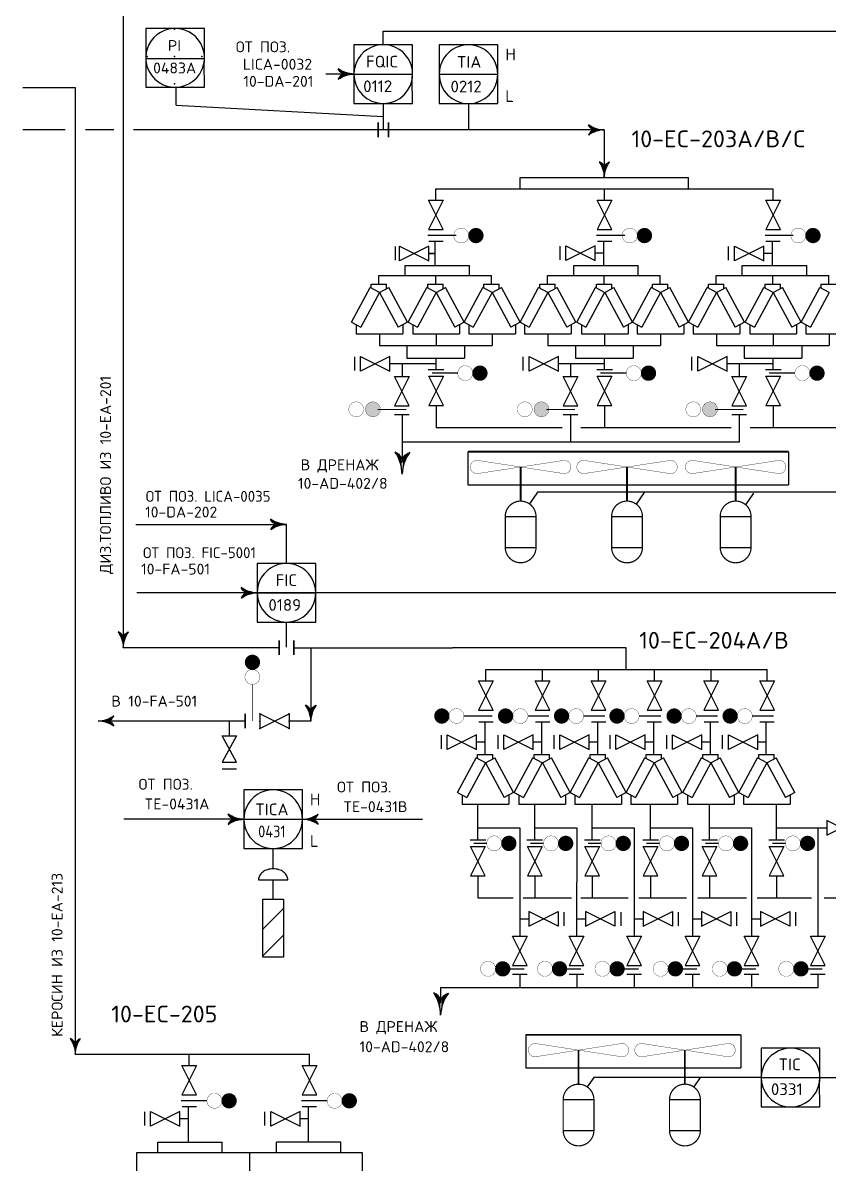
# Model space of a CAD drawing. Extents: x 78 to 490, y 181 to 404.
# Drawn here: x 342.57 to 352.19, y 194.58 to 208.19 of the extents above; entities that cross this region are included whole.
import ezdxf
from ezdxf.enums import TextEntityAlignment as Align

# ---------------------------------------------------------------- set-up
doc = ezdxf.new("R2010")
doc.units = 0
doc.linetypes.add('DASH', pattern=[0.15625, 0.09375, -0.0625])
doc.linetypes.add('SDASH', pattern=[0.09375, 0.046875, -0.046875])
doc.layers.get('0').update_dxf_attribs({"linetype": 'CONTINUOUS'})
for name, color, linetype in [('IN-ATTRIBS', 7, 'CONTINUOUS'), ('IN-INST-TAP', 7, 'CONTINUOUS'), ('IN-INSTRUMENT', 7, 'SDASH'), ('IN-MAJ-PROC', 7, 'CONTINUOUS'), ('IN-MIN-PROC', 7, 'CONTINUOUS')]:
    doc.layers.add(name, color=color, linetype=linetype)
doc.styles.add('ATTRIBS', font='SIMPLEX', dxfattribs={"width": 0.8, "height": 0.125})
doc.styles.add('NARROW', font='simplex', dxfattribs={"width": 0.75, "height": 0.1})
doc.styles.add('S1', font='simplex.shx')
doc.styles.add('SIMPLEX', font='SIMPLEX.shx')

# ---------------------------------------------------------------- blocks, each defined once
blk = doc.blocks.new('PE2')
for points in [[(0, 0, 0.150368), (0.188, 0.062, 0.150368)], [(0.125, 0, 0.206864), (0.188, 0.062, 0.206864)], [(0.125, 0, -0.206864), (0.188, -0.062, -0.206864)]]:
    blk.add_lwpolyline(points, format="xyb")
blk.add_arc((-0.008, -0.336), 0.336, 54.4623, 88.6678)
for points in [[(0, 0), (0.125, 0), (0.04, 0.003), (0.141, 0.008)], [(0, 0), (0.125, 0), (0.04, -0.003), (0.141, -0.008)], [(0.04, 0.003), (0.141, 0.008), (0.079, 0.011), (0.156, 0.019)], [(0.079, 0.011), (0.156, 0.019), (0.117, 0.024), (0.169, 0.031)], [(0.117, 0.024), (0.169, 0.031), (0.154, 0.041), (0.179, 0.046)], [(0.154, 0.041), (0.179, 0.046), (0.188, 0.062)], [(0.04, -0.003), (0.141, -0.008), (0.079, -0.011), (0.156, -0.019)], [(0.079, -0.011), (0.156, -0.019), (0.117, -0.024), (0.169, -0.031)], [(0.117, -0.024), (0.169, -0.031), (0.154, -0.041), (0.179, -0.046)], [(0.154, -0.041), (0.179, -0.046), (0.188, -0.062)]]:
    blk.add_solid(points)
blk = doc.blocks.new('VALVTEXT')
at = {"layer": 'IN-ATTRIBS'}
for p in [(0, 0.0625), (0, 0), (0.25, 0.0625), (0.25, 0), (0, -0.0625), (0.25, -0.0625)]:
    blk.add_point(p, dxfattribs=at)
at = {"layer": 'IN-ATTRIBS', "style": 'S1', "flags": 1}
for tag, p in [('IDNUM', (0.125, 0.5625)), ('DWGNO', (0.125, 0.4375)), ('FILENO', (0.125, 0.3125))]:
    blk.add_attdef(tag, text='', height=0.1, dxfattribs=at).set_placement(p, align=Align.CENTER)
at = {"layer": 'IN-ATTRIBS', "style": 'S1'}
for tag, p in [('MODE', (0.125, 0.078125)), ('SIZE', (0.125, -0.1875))]:
    blk.add_attdef(tag, text='', height=0.1, dxfattribs=at).set_placement(p, align=Align.CENTER)
blk = doc.blocks.new('BUBTEXT')
at = {"layer": 'IN-ATTRIBS'}
for p in [(0, 0.25), (-0.25, 0), (0, 0), (0.25, 0), (0, -0.25)]:
    blk.add_point(p, dxfattribs=at)
at = {"layer": 'IN-ATTRIBS', "flags": 1}
for tag, style, width, p in [('IDNUM', 'ATTRIBS', 0.8, (0.009, 0.584)), ('DWGNO', 'ATTRIBS', 0.8, (0.003, 0.447)), ('FILENO', 'ATTRIBS', 0.8, (-0.003, 0.311)), ('LOC', 'ATTRIBS', 0.8, (-0.08, -0.422)), ('SIG', 'ATTRIBS', 0.8, (-0.087, -0.563)), ('INSTALL', 'ATTRIBS', 0.8, (-0.087, -0.699)), ('SERV', 'ATTRIBS', 0.8, (-0.083, -0.838)), ('DATE', 'ATTRIBS', 0.8, (-0.088, -0.969)), ('DES', 'NARROW', 0.75, (-0.087, -1.102)), ('CSYS', 'NARROW', 0.75, (-0.087, -1.243))]:
    blk.add_attdef(tag, text='', height=0.1, dxfattribs=dict(at, style=style, width=width)).set_placement(p, align=Align.CENTER)
at = {"layer": 'IN-ATTRIBS', "style": 'ATTRIBS', "flags": 1}
blk.add_attdef('SYSCDI', text='', height=0.1, dxfattribs=at).set_placement((-0.312, 0.312), align=Align.RIGHT)
at = {"layer": 'IN-ATTRIBS', "style": 'S1'}
for tag, p in [('XT', (0.324, 0.257)), ('A1', (0.323, 0.115)), ('A2', (0.323, -0.035)), ('A3', (0.323, -0.185)), ('RES', (0.323, -0.342))]:
    blk.add_attdef(tag, p, '', height=0.1, dxfattribs=at)
at = {"layer": 'IN-ATTRIBS', "style": 'ATTRIBS'}
blk.add_attdef('SYSCDV', text='', height=0.1, dxfattribs=at).set_placement((-0.312, 0.141), align=Align.RIGHT)
at = {"layer": 'IN-ATTRIBS', "style": 'S1'}
for tag, p in [('INSTTYPE', (0, 0.05)), ('TAGNUM', (0.002, -0.156)), ('MD', (0.402, -0.565)), ('SZ', (0.402, -0.696))]:
    blk.add_attdef(tag, text='', height=0.1, dxfattribs=at).set_placement(p, align=Align.CENTER)

msp = doc.modelspace()

# ---------------------------------------------------------------- hatches: boundary and pattern name
h = msp.add_hatch()
h.set_pattern_fill('ANSI35', color=2, scale=0.00014, style=0)
h.set_pattern_definition([(45, (-96.3255221, -85.9000502), (-0.0006286179285, 0.0006286179285), []), (45, (-96.3248935, -85.9000502), (-0.0006286179285, 0.0006286179285), [0.00111125, -0.00022225, 0, -0.00022225])])
edge = h.paths.add_edge_path()
edge.add_arc((346.744, 203.583), 0.0892, 270.0451, 450.0451)
edge.add_arc((346.744, 203.583), 0.0892, 90.0451, 270.0451)
h = msp.add_hatch()
h.set_pattern_fill('ANSI35', color=2, scale=0.00014, style=0)
h.set_pattern_definition([(45, (-94.3144088, -85.9000502), (-0.0006286179285, 0.0006286179285), []), (45, (-94.3137802, -85.9000502), (-0.0006286179285, 0.0006286179285), [0.00111125, -0.00022225, 0, -0.00022225])])
edge = h.paths.add_edge_path()
edge.add_arc((348.755, 203.583), 0.0892, 270.0451, 450.0451)
edge.add_arc((348.755, 203.583), 0.0892, 90.0451, 270.0451)
h = msp.add_hatch()
h.set_pattern_fill('ANSI35', color=2, scale=0.00014, style=0)
h.set_pattern_definition([(45, (-92.3032954, -85.9000502), (-0.0006286179285, 0.0006286179285), []), (45, (-92.3026668, -85.9000502), (-0.0006286179285, 0.0006286179285), [0.00111125, -0.00022225, 0, -0.00022225])])
edge = h.paths.add_edge_path()
edge.add_arc((350.766, 203.583), 0.0892, 270.0451, 450.0451)
edge.add_arc((350.766, 203.583), 0.0892, 90.0451, 270.0451)
h = msp.add_hatch()
h.set_pattern_fill('_U', scale=0.5, angle=45, style=0, pattern_type=0)
h.set_pattern_definition([(45, (-0.78093, -0.65286), (-0.3535534, 0.3535534), [])])
h.paths.add_polyline_path([(345.678, 197.742), (345.43, 197.742), (345.43, 197.05), (345.678, 197.05)])
h = msp.add_hatch()
h.set_pattern_fill('ANSI31', style=0)
h.set_pattern_definition([(45, (-0.781, -0.653), (-2.245064, 2.245064), [])])
h.paths.add_polyline_path([(345.43, 197.742), (345.678, 197.742), (345.678, 197.05), (345.43, 197.05)])

# ---------------------------------------------------------------- linework, layer by layer
at = {"color": 3, "linetype": 'Continuous'}
for p, q in [((343.766, 209.478), (343.766, 200.741)), ((342.567, 207.42), (343.193, 207.42)), ((343.193, 207.42), (343.193, 195.893)), ((343.074, 206.916), (342.567, 206.916)), ((343.653, 206.916), (343.316, 206.916)), ((346.806, 206.916), (343.889, 206.916)), ((349.505, 206.916), (345.711, 206.916)), ((349.505, 206.916), (349.505, 206.347)), ((348.499, 206.347), (350.51, 206.347)), ((348.499, 206.212), (348.499, 206.347)), ((350.51, 206.212), (350.51, 206.347)), ((347.496, 206.212), (351.519, 206.212)), ((347.496, 206.077), (347.496, 206.212)), ((349.507, 206.077), (349.507, 206.212)), ((351.519, 206.077), (351.519, 206.212)), ((347.488, 205.301), (347.488, 205.588)), ((349.499, 205.301), (349.499, 205.588)), ((351.51, 205.301), (351.51, 205.588)), ((347.129, 205.3), (347.898, 205.3)), ((347.129, 205.178), (347.129, 205.3)), ((347.898, 205.178), (347.898, 205.3)), ((349.14, 205.178), (349.14, 205.3)), ((349.14, 205.3), (349.909, 205.3)), ((349.909, 205.178), (349.909, 205.3)), ((351.151, 205.178), (351.151, 205.3)), ((351.151, 205.3), (351.92, 205.3)), ((351.92, 205.178), (351.92, 205.3)), ((346.816, 205.178), (348.16, 205.178)), ((346.816, 205.147), (346.816, 205.178)), ((346.816, 205.074), (346.816, 205.147)), ((347.493, 205.147), (347.493, 205.178)), ((347.493, 205.074), (347.493, 205.147)), ((348.125, 205.178), (348.16, 205.178)), ((348.16, 205.147), (348.16, 205.178)), ((348.16, 205.178), (348.16, 205.178)), ((348.16, 205.074), (348.16, 205.147)), ((348.827, 205.147), (348.827, 205.178)), ((348.827, 205.178), (350.171, 205.178)), ((348.827, 205.074), (348.827, 205.147)), ((349.504, 205.147), (349.504, 205.178)), ((349.504, 205.074), (349.504, 205.147)), ((350.136, 205.178), (350.171, 205.178)), ((350.171, 205.178), (350.171, 205.178)), ((350.171, 205.147), (350.171, 205.178)), ((350.171, 205.074), (350.171, 205.147)), ((350.838, 205.147), (350.838, 205.178)), ((350.838, 205.178), (352.182, 205.178)), ((350.838, 205.074), (350.838, 205.147)), ((351.515, 205.147), (351.515, 205.178)), ((351.515, 205.074), (351.515, 205.147)), ((352.147, 205.178), (352.182, 205.178)), ((352.182, 205.147), (352.182, 205.178)), ((352.182, 205.178), (352.182, 205.178)), ((352.182, 205.074), (352.182, 205.147)), ((346.725, 205.074), (346.908, 205.074)), ((346.725, 205.028), (346.725, 205.074)), ((346.908, 205.022), (346.908, 205.074)), ((347.401, 205.074), (347.584, 205.074)), ((347.401, 205.028), (347.401, 205.074)), ((347.584, 205.022), (347.584, 205.074)), ((348.069, 205.074), (348.252, 205.074)), ((348.069, 205.028), (348.069, 205.074)), ((348.252, 205.022), (348.252, 205.074)), ((348.736, 205.074), (348.919, 205.074)), ((348.736, 205.028), (348.736, 205.074)), ((348.919, 205.022), (348.919, 205.074)), ((349.412, 205.074), (349.596, 205.074)), ((349.412, 205.028), (349.412, 205.074)), ((349.596, 205.022), (349.596, 205.074)), ((350.08, 205.028), (350.08, 205.074)), ((350.08, 205.074), (350.263, 205.074)), ((350.263, 205.022), (350.263, 205.074)), ((350.747, 205.028), (350.747, 205.074)), ((350.747, 205.074), (350.93, 205.074)), ((350.93, 205.022), (350.93, 205.074)), ((351.424, 205.028), (351.424, 205.074)), ((351.424, 205.074), (351.607, 205.074)), ((351.607, 205.022), (351.607, 205.074)), ((352.091, 205.074), (352.274, 205.074)), ((352.091, 205.028), (352.091, 205.074)), ((346.543, 204.593), (346.543, 204.482)), ((347.1, 204.593), (347.1, 204.482)), ((347.22, 204.593), (347.22, 204.482)), ((347.776, 204.593), (347.776, 204.482)), ((347.887, 204.593), (347.887, 204.482)), ((348.444, 204.593), (348.444, 204.482)), ((348.554, 204.593), (348.554, 204.482)), ((349.111, 204.593), (349.111, 204.482)), ((349.231, 204.593), (349.231, 204.482)), ((349.788, 204.593), (349.788, 204.482)), ((349.898, 204.593), (349.898, 204.482)), ((350.455, 204.593), (350.455, 204.482)), ((350.565, 204.593), (350.565, 204.482)), ((351.122, 204.593), (351.122, 204.482)), ((351.242, 204.593), (351.242, 204.482)), ((351.799, 204.593), (351.799, 204.482)), ((351.909, 204.593), (351.909, 204.482)), ((346.543, 204.482), (347.1, 204.482)), ((346.821, 204.482), (346.821, 204.344)), ((347.22, 204.482), (347.776, 204.482)), ((347.498, 204.482), (347.498, 204.344)), ((347.887, 204.482), (348.444, 204.482)), ((348.165, 204.482), (348.165, 204.344)), ((348.554, 204.482), (349.111, 204.482)), ((348.833, 204.482), (348.833, 204.344)), ((349.231, 204.482), (349.788, 204.482)), ((349.509, 204.482), (349.509, 204.344)), ((349.898, 204.482), (350.455, 204.482)), ((350.177, 204.482), (350.177, 204.344)), ((350.565, 204.482), (351.122, 204.482)), ((350.844, 204.482), (350.844, 204.344)), ((351.242, 204.482), (351.799, 204.482)), ((351.52, 204.482), (351.52, 204.344)), ((351.909, 204.482), (352.466, 204.482)), ((352.188, 204.482), (352.188, 204.344)), ((346.821, 204.344), (348.155, 204.344)), ((347.15, 204.346), (347.15, 204.195)), ((347.838, 204.341), (347.838, 204.195)), ((348.155, 204.344), (348.165, 204.344)), ((348.833, 204.344), (350.166, 204.344)), ((349.162, 204.346), (349.162, 204.195)), ((349.849, 204.341), (349.849, 204.195)), ((350.166, 204.344), (350.177, 204.344)), ((350.844, 204.344), (352.177, 204.344)), ((351.173, 204.346), (351.173, 204.195)), ((351.86, 204.341), (351.86, 204.195)), ((352.177, 204.344), (352.188, 204.344)), ((347.15, 204.195), (347.838, 204.195)), ((347.498, 204.059), (347.498, 204.191)), ((349.162, 204.195), (349.849, 204.195)), ((349.509, 204.059), (349.509, 204.191)), ((351.173, 204.195), (351.86, 204.195)), ((351.52, 204.059), (351.52, 204.191)), ((347.498, 203.627), (347.498, 203.366)), ((349.509, 203.627), (349.509, 203.366)), ((351.52, 203.627), (351.52, 203.366)), ((347.498, 203.366), (349.003, 203.366)), ((349.223, 203.366), (351.017, 203.366)), ((349.509, 203.366), (350.263, 203.366)), ((351.246, 203.366), (351.85, 203.366)), ((351.52, 203.366), (351.85, 203.366)), ((351.85, 203.366), (353.535, 203.366)), ((343.766, 200.741), (345.625, 200.741)), ((345.8, 200.739), (347.694, 200.739)), ((349.766, 200.739), (347.694, 200.739)), ((349.766, 200.481), (349.766, 200.739)), ((348.092, 200.346), (348.092, 200.481)), ((348.768, 200.346), (348.768, 200.481)), ((349.436, 200.346), (349.436, 200.481)), ((350.103, 200.346), (350.103, 200.481)), ((350.78, 200.346), (350.78, 200.481)), ((351.447, 200.346), (351.447, 200.481)), ((348.083, 199.57), (348.083, 199.857)), ((348.76, 199.57), (348.76, 199.857)), ((349.427, 199.57), (349.427, 199.857)), ((350.094, 199.57), (350.094, 199.857)), ((350.771, 199.57), (350.771, 199.857)), ((351.438, 199.57), (351.438, 199.857)), ((348.083, 199.539), (348.083, 199.57)), ((348.76, 199.539), (348.76, 199.57)), ((349.427, 199.539), (349.427, 199.57)), ((349.427, 199.57), (349.427, 199.57)), ((349.427, 199.539), (349.427, 199.57)), ((350.094, 199.539), (350.094, 199.57)), ((350.771, 199.539), (350.771, 199.57)), ((351.438, 199.539), (351.438, 199.57)), ((351.438, 199.57), (351.438, 199.57)), ((351.438, 199.539), (351.438, 199.57)), ((347.991, 199.465), (348.175, 199.465)), ((347.991, 199.42), (347.991, 199.465)), ((348.083, 199.465), (348.083, 199.539)), ((348.175, 199.414), (348.175, 199.465)), ((348.668, 199.465), (348.851, 199.465)), ((348.668, 199.42), (348.668, 199.465)), ((348.76, 199.465), (348.76, 199.539)), ((348.851, 199.414), (348.851, 199.465)), ((349.336, 199.465), (349.519, 199.465)), ((349.336, 199.42), (349.336, 199.465)), ((349.427, 199.465), (349.427, 199.539)), ((349.427, 199.465), (349.427, 199.539)), ((349.519, 199.414), (349.519, 199.465)), ((350.003, 199.465), (350.186, 199.465)), ((350.003, 199.42), (350.003, 199.465)), ((350.094, 199.465), (350.094, 199.539)), ((350.186, 199.414), (350.186, 199.465)), ((350.679, 199.465), (350.862, 199.465)), ((350.679, 199.42), (350.679, 199.465)), ((350.771, 199.465), (350.771, 199.539)), ((350.862, 199.414), (350.862, 199.465)), ((351.347, 199.42), (351.347, 199.465)), ((351.347, 199.465), (351.53, 199.465)), ((351.438, 199.465), (351.438, 199.539)), ((351.438, 199.465), (351.438, 199.539)), ((351.53, 199.414), (351.53, 199.465)), ((347.81, 198.985), (347.81, 198.874)), ((347.81, 198.874), (348.367, 198.874)), ((347.997, 198.451), (347.997, 198.874)), ((348.367, 198.985), (348.367, 198.874)), ((348.487, 198.985), (348.487, 198.874)), ((348.487, 198.874), (349.043, 198.874)), ((348.675, 198.451), (348.675, 198.874)), ((349.043, 198.985), (349.043, 198.874)), ((349.154, 198.985), (349.154, 198.874)), ((349.154, 198.874), (349.711, 198.874)), ((349.362, 198.451), (349.362, 198.874)), ((349.711, 198.985), (349.711, 198.874)), ((349.821, 198.985), (349.821, 198.874)), ((349.821, 198.874), (350.378, 198.874)), ((350.058, 198.451), (350.058, 198.874)), ((350.378, 198.985), (350.378, 198.874)), ((350.498, 198.985), (350.498, 198.874)), ((350.498, 198.874), (351.054, 198.874)), ((350.762, 198.451), (350.762, 198.874)), ((351.054, 198.985), (351.054, 198.874)), ((351.165, 198.985), (351.165, 198.874)), ((351.165, 198.874), (351.722, 198.874)), ((351.561, 198.451), (351.561, 198.874)), ((351.722, 198.985), (351.722, 198.874)), ((347.997, 198.019), (347.997, 197.758)), ((348.675, 198.019), (348.675, 197.758)), ((349.361, 198.019), (349.361, 197.758)), ((350.057, 198.019), (350.057, 197.758)), ((350.762, 198.019), (350.762, 197.758)), ((351.561, 198.019), (351.561, 197.758)), ((347.997, 197.758), (348.417, 197.758)), ((348.538, 197.758), (349.115, 197.758)), ((349.224, 197.758), (349.789, 197.758)), ((349.916, 197.758), (350.27, 197.758)), ((350.27, 197.758), (350.487, 197.758)), ((350.619, 197.758), (351.202, 197.758)), ((351.328, 197.758), (351.979, 197.758)), ((352.127, 197.758), (353.442, 197.758)), ((343.193, 195.893), (345.986, 195.893)), ((344.551, 195.758), (344.551, 195.893)), ((345.986, 195.758), (345.986, 195.893)), ((344.543, 194.844), (344.543, 195.269)), ((345.977, 194.844), (345.977, 195.269)), ((344.178, 194.844), (344.947, 194.844)), ((344.178, 194.721), (344.178, 194.844)), ((344.947, 194.721), (344.947, 194.844)), ((346.362, 194.844), (345.593, 194.844)), ((345.593, 194.721), (345.593, 194.844)), ((346.362, 194.721), (346.362, 194.844))]:
    msp.add_line(p, q, dxfattribs=at)
at = {"color": 7}
for p, q in [((346.868, 207.932), (346.868, 208.092)), ((346.868, 208.092), (353.128, 208.092)), ((344.035, 207.768), (344.731, 207.768)), ((344.397, 207.212), (346.868, 207.074)), ((348.706, 202.595), (348.611, 202.456)), ((349.98, 202.592), (349.885, 202.453)), ((351.286, 202.584), (351.191, 202.445)), ((345.554, 198.103), (345.554, 198.345)), ((345.554, 197.742), (345.554, 197.972)), ((349.378, 195.613), (349.301, 195.502)), ((350.649, 195.613), (350.572, 195.502)), ((352.078, 195.613), (352.295, 195.613))]:
    msp.add_line(p, q, dxfattribs=at)
at = {"linetype": 'Continuous'}
for p, q in [((346.518, 207.582), (346.181, 207.582)), ((346.518, 207.582), (347.218, 207.582)), ((347.534, 207.579), (348.234, 207.579)), ((346.868, 207.232), (346.868, 206.916)), ((349.505, 206.347), (349.505, 206.476)), ((349.506, 206.347), (349.505, 206.347)), ((352.504, 202.595), (348.706, 202.595)), ((343.917, 202.211), (345.712, 202.211)), ((344.997, 201.395), (343.928, 201.395)), ((345.362, 201.395), (346.062, 201.395)), ((345.204, 198.695), (343.771, 198.695)), ((345.204, 198.695), (345.904, 198.695)), ((345.903, 198.695), (347.337, 198.695)), ((351.378, 195.613), (349.378, 195.613)), ((351.378, 195.613), (352.078, 195.613))]:
    msp.add_line(p, q, dxfattribs=at)
at = {"color": 2}
for p, q in [((347.738, 205.656), (347.401, 205.656)), ((347.412, 205.588), (347.583, 205.588)), ((349.749, 205.656), (349.412, 205.656)), ((349.423, 205.588), (349.594, 205.588)), ((351.76, 205.656), (351.423, 205.656)), ((351.434, 205.588), (351.605, 205.588)), ((347.011, 205.525), (347.011, 205.363)), ((347.413, 205.441), (347.48, 205.441)), ((347.48, 205.441), (347.413, 205.441)), ((348.973, 205.528), (348.973, 205.366)), ((349.499, 205.444), (349.397, 205.444)), ((350.984, 205.525), (350.984, 205.363)), ((351.51, 205.441), (351.408, 205.441)), ((346.523, 204.21), (346.523, 204.048)), ((348.534, 204.21), (348.534, 204.048)), ((350.545, 204.21), (350.545, 204.048)), ((347.404, 204.059), (347.592, 204.059)), ((349.416, 204.059), (349.603, 204.059)), ((351.427, 204.059), (351.614, 204.059)), ((347.178, 203.975), (347.003, 203.625)), ((347.178, 203.625), (347.003, 203.975)), ((347.003, 203.975), (347.178, 203.975)), ((347.757, 204.015), (347.449, 204.015)), ((349.189, 203.975), (349.014, 203.625)), ((349.189, 203.625), (349.014, 203.975)), ((349.014, 203.975), (349.189, 203.975)), ((349.768, 204.015), (349.46, 204.015)), ((351.2, 203.625), (351.025, 203.975)), ((351.2, 203.975), (351.025, 203.625)), ((351.025, 203.975), (351.2, 203.975)), ((351.779, 204.015), (351.471, 204.015)), ((346.804, 203.583), (347.141, 203.584)), ((347.003, 203.625), (347.178, 203.625)), ((347.003, 203.52), (347.178, 203.52)), ((348.815, 203.583), (349.152, 203.584)), ((349.014, 203.625), (349.189, 203.625)), ((349.014, 203.52), (349.189, 203.52)), ((350.827, 203.583), (351.163, 203.584)), ((351.025, 203.625), (351.2, 203.625)), ((351.025, 203.52), (351.2, 203.52)), ((348.167, 199.925), (347.83, 199.925)), ((348.007, 199.857), (348.178, 199.857)), ((348.844, 199.925), (348.591, 199.925)), ((348.684, 199.857), (348.855, 199.857)), ((349.511, 199.925), (349.259, 199.925)), ((349.351, 199.857), (349.522, 199.857)), ((350.178, 199.925), (349.92, 199.925)), ((350.018, 199.857), (350.189, 199.857)), ((350.855, 199.925), (350.603, 199.925)), ((350.695, 199.857), (350.866, 199.857)), ((351.522, 199.925), (351.27, 199.925)), ((351.362, 199.857), (351.533, 199.857)), ((345.115, 199.376), (344.947, 199.691)), ((345.115, 199.691), (344.947, 199.376)), ((344.947, 199.691), (345.115, 199.691)), ((347.558, 199.697), (347.558, 199.535)), ((348.234, 199.697), (348.234, 199.535)), ((348.902, 199.697), (348.902, 199.535)), ((349.569, 199.697), (349.569, 199.535)), ((350.245, 199.697), (350.245, 199.535)), ((350.913, 199.697), (350.913, 199.535)), ((344.947, 199.376), (345.115, 199.376)), ((344.947, 199.297), (345.115, 199.297)), ((347.903, 198.451), (348.091, 198.451)), ((348.102, 198.407), (347.948, 198.407)), ((348.581, 198.451), (348.769, 198.451)), ((348.78, 198.407), (348.626, 198.407)), ((349.268, 198.451), (349.456, 198.451)), ((349.467, 198.407), (349.313, 198.407)), ((349.964, 198.451), (350.151, 198.451)), ((350.162, 198.407), (350.008, 198.407)), ((350.668, 198.451), (350.856, 198.451)), ((350.867, 198.407), (350.713, 198.407)), ((351.467, 198.451), (351.655, 198.451)), ((351.666, 198.407), (351.512, 198.407)), ((345.379, 197.972), (345.729, 197.972)), ((349.027, 197.425), (349.027, 197.587)), ((349.705, 197.425), (349.705, 197.587)), ((350.392, 197.425), (350.392, 197.587)), ((351.088, 197.425), (351.088, 197.587)), ((351.792, 197.425), (351.792, 197.587)), ((348.409, 197.302), (348.584, 197.302)), ((348.584, 196.952), (348.409, 197.302)), ((348.584, 197.302), (348.409, 196.952)), ((349.087, 197.302), (349.262, 197.302)), ((349.262, 196.952), (349.087, 197.302)), ((349.262, 197.302), (349.087, 196.952)), ((349.774, 197.302), (349.949, 197.302)), ((349.949, 196.952), (349.774, 197.302)), ((349.949, 197.302), (349.774, 196.952)), ((350.644, 197.302), (350.469, 196.952)), ((350.644, 196.952), (350.469, 197.302)), ((350.469, 197.302), (350.644, 197.302)), ((351.174, 197.302), (351.349, 197.302)), ((351.349, 196.952), (351.174, 197.302)), ((351.349, 197.302), (351.174, 196.952)), ((352.142, 197.302), (351.967, 196.952)), ((352.142, 196.952), (351.967, 197.302)), ((351.967, 197.302), (352.142, 197.302)), ((348.378, 196.911), (348.547, 196.911)), ((348.409, 196.952), (348.584, 196.952)), ((348.409, 196.847), (348.584, 196.847)), ((349.056, 196.911), (349.225, 196.911)), ((349.087, 196.952), (349.262, 196.952)), ((349.087, 196.847), (349.262, 196.847)), ((349.743, 196.911), (349.912, 196.911)), ((349.774, 196.952), (349.949, 196.952)), ((349.774, 196.847), (349.949, 196.847)), ((350.439, 196.911), (350.607, 196.911)), ((350.469, 196.952), (350.644, 196.952)), ((350.469, 196.847), (350.644, 196.847)), ((351.143, 196.911), (351.312, 196.911)), ((351.174, 196.952), (351.349, 196.952)), ((351.174, 196.847), (351.349, 196.847)), ((351.937, 196.911), (352.105, 196.911)), ((351.967, 196.952), (352.142, 196.952)), ((351.967, 196.847), (352.142, 196.847)), ((344.764, 195.337), (344.456, 195.337)), ((346.198, 195.337), (345.89, 195.337)), ((344.017, 195.206), (344.017, 195.044)), ((344.467, 195.269), (344.638, 195.269)), ((345.452, 195.206), (345.452, 195.044)), ((345.901, 195.269), (346.072, 195.269))]:
    msp.add_line(p, q, dxfattribs=at)
at = {"color": 6}
for p, q in [((346.488, 204.623), (346.71, 205.035)), ((346.821, 204.976), (346.71, 205.035)), ((346.822, 204.976), (346.933, 205.035)), ((347.155, 204.623), (346.933, 205.035)), ((347.165, 204.623), (347.387, 205.035)), ((347.497, 204.976), (347.387, 205.035)), ((347.499, 204.976), (347.609, 205.035)), ((347.832, 204.623), (347.609, 205.035)), ((347.832, 204.623), (348.054, 205.035)), ((348.165, 204.976), (348.054, 205.035)), ((348.166, 204.976), (348.277, 205.035)), ((348.499, 204.623), (348.277, 205.035)), ((348.499, 204.623), (348.721, 205.035)), ((348.832, 204.976), (348.721, 205.035)), ((348.833, 204.976), (348.944, 205.035)), ((349.166, 204.623), (348.944, 205.035)), ((349.176, 204.623), (349.398, 205.035)), ((349.509, 204.976), (349.398, 205.035)), ((349.51, 204.976), (349.62, 205.035)), ((349.843, 204.623), (349.62, 205.035)), ((349.843, 204.623), (350.065, 205.035)), ((350.176, 204.976), (350.065, 205.035)), ((350.177, 204.976), (350.288, 205.035)), ((350.51, 204.623), (350.288, 205.035)), ((350.51, 204.623), (350.732, 205.035)), ((350.843, 204.976), (350.732, 205.035)), ((350.844, 204.976), (350.955, 205.035)), ((351.177, 204.623), (350.955, 205.035)), ((351.187, 204.623), (351.409, 205.035)), ((351.52, 204.976), (351.409, 205.035)), ((351.521, 204.976), (351.632, 205.035)), ((351.854, 204.623), (351.632, 205.035)), ((351.854, 204.623), (352.076, 205.035)), ((352.187, 204.976), (352.076, 205.035)), ((346.821, 204.976), (346.598, 204.563)), ((346.822, 204.976), (347.044, 204.563)), ((347.497, 204.976), (347.275, 204.563)), ((347.499, 204.976), (347.721, 204.563)), ((348.165, 204.976), (347.942, 204.563)), ((348.166, 204.976), (348.389, 204.563)), ((348.832, 204.976), (348.609, 204.563)), ((348.833, 204.976), (349.056, 204.563)), ((349.509, 204.976), (349.286, 204.563)), ((349.51, 204.976), (349.732, 204.563)), ((350.176, 204.976), (349.954, 204.563)), ((350.177, 204.976), (350.4, 204.563)), ((350.843, 204.976), (350.621, 204.563)), ((350.844, 204.976), (351.067, 204.563)), ((351.52, 204.976), (351.297, 204.563)), ((351.521, 204.976), (351.743, 204.563)), ((352.187, 204.976), (351.965, 204.563)), ((346.488, 204.623), (346.598, 204.563)), ((347.155, 204.623), (347.044, 204.563)), ((347.165, 204.623), (347.275, 204.563)), ((347.832, 204.623), (347.721, 204.563)), ((347.832, 204.623), (347.942, 204.563)), ((348.499, 204.623), (348.389, 204.563)), ((348.499, 204.623), (348.609, 204.563)), ((349.166, 204.623), (349.056, 204.563)), ((349.176, 204.623), (349.286, 204.563)), ((349.843, 204.623), (349.732, 204.563)), ((349.843, 204.623), (349.954, 204.563)), ((350.51, 204.623), (350.4, 204.563)), ((350.51, 204.623), (350.621, 204.563)), ((351.177, 204.623), (351.067, 204.563)), ((351.187, 204.623), (351.297, 204.563)), ((351.854, 204.623), (351.743, 204.563)), ((351.854, 204.623), (351.965, 204.563)), ((347.877, 203.078), (347.877, 202.682)), ((351.703, 203.078), (351.703, 202.682)), ((347.877, 202.682), (351.703, 202.682)), ((348.323, 202.305), (348.69, 202.305)), ((349.592, 202.305), (349.96, 202.305)), ((350.888, 202.305), (351.256, 202.305)), ((348.323, 201.937), (348.69, 201.937)), ((349.592, 201.937), (349.96, 201.937)), ((350.888, 201.937), (351.256, 201.937)), ((347.755, 199.015), (347.977, 199.427)), ((348.088, 199.368), (347.977, 199.427)), ((348.089, 199.368), (348.2, 199.427)), ((348.422, 199.015), (348.2, 199.427)), ((348.431, 199.015), (348.654, 199.427)), ((348.764, 199.368), (348.654, 199.427)), ((348.766, 199.368), (348.876, 199.427)), ((349.099, 199.015), (348.876, 199.427)), ((349.099, 199.015), (349.321, 199.427)), ((349.432, 199.368), (349.321, 199.427)), ((349.433, 199.368), (349.544, 199.427)), ((349.766, 199.015), (349.544, 199.427)), ((349.766, 199.015), (349.988, 199.427)), ((350.099, 199.368), (349.988, 199.427)), ((350.1, 199.368), (350.211, 199.427)), ((350.433, 199.015), (350.211, 199.427)), ((350.443, 199.015), (350.665, 199.427)), ((350.775, 199.368), (350.665, 199.427)), ((350.777, 199.368), (350.887, 199.427)), ((351.11, 199.015), (350.887, 199.427)), ((351.11, 199.015), (351.332, 199.427)), ((351.443, 199.368), (351.332, 199.427)), ((351.444, 199.368), (351.555, 199.427)), ((351.777, 199.015), (351.555, 199.427)), ((348.088, 199.368), (347.865, 198.955)), ((348.089, 199.368), (348.311, 198.955)), ((348.764, 199.368), (348.542, 198.955)), ((348.766, 199.368), (348.988, 198.955)), ((349.432, 199.368), (349.209, 198.955)), ((349.433, 199.368), (349.655, 198.955)), ((350.099, 199.368), (349.876, 198.955)), ((350.1, 199.368), (350.322, 198.955)), ((350.775, 199.368), (350.553, 198.955)), ((350.777, 199.368), (350.999, 198.955)), ((351.443, 199.368), (351.22, 198.955)), ((351.444, 199.368), (351.667, 198.955)), ((347.755, 199.015), (347.865, 198.955)), ((348.422, 199.015), (348.311, 198.955)), ((348.431, 199.015), (348.542, 198.955)), ((349.099, 199.015), (348.988, 198.955)), ((349.099, 199.015), (349.209, 198.955)), ((349.766, 199.015), (349.655, 198.955)), ((349.766, 199.015), (349.876, 198.955)), ((350.433, 199.015), (350.322, 198.955)), ((350.443, 199.015), (350.553, 198.955)), ((351.11, 199.015), (350.999, 198.955)), ((351.11, 199.015), (351.22, 198.955)), ((351.777, 199.015), (351.667, 198.955)), ((348.568, 196.123), (348.568, 195.728)), ((351.132, 196.123), (351.132, 195.728)), ((348.568, 195.728), (351.132, 195.728)), ((349.014, 195.351), (349.381, 195.351)), ((350.283, 195.351), (350.651, 195.351)), ((349.014, 194.983), (349.381, 194.983)), ((350.283, 194.983), (350.651, 194.983)), ((343.926, 194.721), (346.614, 194.721)), ((343.926, 194.292), (343.926, 194.721)), ((345.27, 194.721), (345.27, 194.292)), ((346.614, 194.721), (346.614, 194.292))]:
    msp.add_line(p, q, dxfattribs=at)
at = {"color": 5, "linetype": 'Continuous'}
for p, q in [((347.024, 204.127), (346.947, 204.127)), ((347.492, 204.127), (347.024, 204.127)), ((347.092, 204.127), (347.092, 203.975)), ((349.035, 204.127), (348.958, 204.127)), ((349.503, 204.127), (349.035, 204.127)), ((349.103, 204.127), (349.103, 203.975)), ((351.046, 204.127), (350.969, 204.127)), ((351.515, 204.127), (351.046, 204.127)), ((351.114, 204.127), (351.114, 203.975)), ((347.092, 203.52), (347.092, 203.114)), ((349.103, 203.52), (349.103, 203.191)), ((351.114, 203.52), (351.114, 203.191)), ((351.114, 203.191), (347.092, 203.191)), ((347.092, 203.114), (347.092, 202.952)), ((346.003, 200.739), (346.003, 199.991)), ((345.219, 199.866), (343.552, 199.866)), ((346.003, 199.866), (345.744, 199.866)), ((348.083, 199.614), (347.981, 199.614)), ((348.76, 199.614), (348.658, 199.614)), ((349.427, 199.614), (349.325, 199.614)), ((350.094, 199.614), (349.992, 199.614)), ((350.771, 199.614), (350.669, 199.614)), ((351.438, 199.614), (351.336, 199.614)), ((347.997, 198.592), (348.498, 198.592)), ((348.498, 198.592), (348.496, 197.302)), ((348.675, 198.592), (349.176, 198.592)), ((349.176, 198.592), (349.174, 197.302)), ((349.362, 198.592), (349.862, 198.592)), ((349.862, 198.592), (349.861, 197.302)), ((350.058, 198.592), (350.558, 198.592)), ((350.558, 198.592), (350.557, 197.302)), ((350.762, 198.592), (351.263, 198.592)), ((351.263, 198.592), (351.261, 197.302)), ((351.555, 198.592), (352.054, 198.592)), ((352.054, 198.592), (352.054, 197.302)), ((352.054, 198.592), (352.162, 198.592)), ((348.497, 197.508), (348.604, 197.508)), ((349.175, 197.508), (349.282, 197.508)), ((349.861, 197.508), (349.969, 197.508)), ((350.557, 197.508), (350.664, 197.508)), ((351.261, 197.508), (351.369, 197.508)), ((348.498, 196.847), (348.498, 196.684)), ((349.176, 196.847), (349.176, 196.684)), ((349.862, 196.847), (349.862, 196.684)), ((350.558, 196.847), (350.558, 196.684)), ((351.263, 196.847), (351.263, 196.684)), ((352.054, 196.847), (352.054, 196.684)), ((347.552, 196.684), (347.552, 196.503)), ((348.359, 196.684), (347.552, 196.684)), ((352.054, 196.684), (348.359, 196.684)), ((344.543, 195.123), (344.441, 195.123)), ((345.977, 195.123), (345.875, 195.123))]:
    msp.add_line(p, q, dxfattribs=at)
for p, q in [((345.712, 201.745), (345.712, 202.211)), ((345.031, 199.691), (345.031, 199.866))]:
    msp.add_line(p, q)
at = {"color": 3}
msp.add_line((348.092, 200.481), (351.447, 200.481), dxfattribs=at)
for points in [[(344.735, 207.721), (344.735, 208.124), (344.035, 208.124), (344.035, 207.721)], [(347.218, 207.528), (347.218, 207.932), (346.518, 207.932), (346.518, 207.528)], [(348.234, 207.525), (348.234, 207.929), (347.534, 207.929), (347.534, 207.525)], [(344.035, 207.721), (344.035, 207.424), (344.735, 207.424), (344.731, 207.721)], [(346.518, 207.528), (346.518, 207.232), (347.218, 207.232), (347.214, 207.528)], [(347.534, 207.525), (347.534, 207.229), (348.234, 207.229), (348.234, 207.525)], [(346.062, 201.341), (346.062, 201.745), (345.362, 201.745), (345.362, 201.341)], [(345.362, 201.341), (345.362, 201.045), (346.062, 201.045), (346.062, 201.341)], [(345.904, 198.641), (345.904, 199.045), (345.204, 199.045), (345.204, 198.641)], [(345.204, 198.641), (345.204, 198.345), (345.904, 198.345), (345.904, 198.641)], [(352.078, 195.559), (352.078, 195.963), (351.378, 195.963), (351.378, 195.559)], [(351.378, 195.559), (351.378, 195.263), (352.078, 195.263), (352.074, 195.559)]]:
    msp.add_lwpolyline(points)
at = {"color": 2}
for points, const_width in [([(346.806, 207.004), (346.806, 206.829)], 0.021), ([(346.931, 207.004), (346.931, 206.829)], 0.021), ([(345.625, 200.827), (345.625, 200.652)], 0.021), ([(345.8, 200.827), (345.8, 200.652)], 0.021), ([(345.306, 200.303), (345.306, 199.866)], 0.007), ([(345.219, 199.953), (345.219, 199.778)], 0.021)]:
    msp.add_lwpolyline(points, dxfattribs=dict(at, const_width=const_width))
for points in [[(347.584, 205.727), (347.409, 206.077), (347.584, 206.077), (347.409, 205.727)], [(349.595, 205.727), (349.42, 206.077), (349.595, 206.077), (349.42, 205.727)], [(351.606, 205.727), (351.431, 206.077), (351.606, 206.077), (351.431, 205.727)], [(347.413, 205.529), (347.063, 205.354), (347.063, 205.529), (347.413, 205.354)], [(349.397, 205.532), (349.047, 205.357), (349.047, 205.532), (349.397, 205.357)], [(351.408, 205.529), (351.058, 205.354), (351.058, 205.529), (351.408, 205.354)], [(346.947, 204.214), (346.597, 204.039), (346.597, 204.214), (346.947, 204.039)], [(348.958, 204.214), (348.608, 204.039), (348.608, 204.214), (348.958, 204.039)], [(350.969, 204.214), (350.619, 204.039), (350.619, 204.214), (350.969, 204.039)], [(347.585, 203.627), (347.41, 203.977), (347.585, 203.977), (347.41, 203.627)], [(349.596, 203.627), (349.421, 203.977), (349.596, 203.977), (349.421, 203.627)], [(351.607, 203.627), (351.432, 203.977), (351.607, 203.977), (351.432, 203.627)], [(348.179, 199.996), (348.004, 200.346), (348.179, 200.346), (348.004, 199.996)], [(348.856, 199.996), (348.681, 200.346), (348.856, 200.346), (348.681, 199.996)], [(349.523, 199.996), (349.348, 200.346), (349.523, 200.346), (349.348, 199.996)], [(350.19, 199.996), (350.015, 200.346), (350.19, 200.346), (350.015, 199.996)], [(350.867, 199.996), (350.692, 200.346), (350.867, 200.346), (350.692, 199.996)], [(351.534, 199.996), (351.359, 200.346), (351.534, 200.346), (351.359, 199.996)], [(345.394, 199.778), (345.744, 199.953), (345.744, 199.778), (345.394, 199.953)], [(347.981, 199.701), (347.631, 199.526), (347.631, 199.701), (347.981, 199.526)], [(348.658, 199.701), (348.308, 199.526), (348.308, 199.701), (348.658, 199.526)], [(349.325, 199.701), (348.975, 199.526), (348.975, 199.701), (349.325, 199.526)], [(349.992, 199.701), (349.642, 199.526), (349.642, 199.701), (349.992, 199.526)], [(350.669, 199.701), (350.319, 199.526), (350.319, 199.701), (350.669, 199.526)], [(351.336, 199.701), (350.986, 199.526), (350.986, 199.701), (351.336, 199.526)], [(352.162, 198.504), (352.512, 198.679), (352.512, 198.504), (352.162, 198.679)], [(348.084, 198.019), (347.909, 198.369), (348.084, 198.369), (347.909, 198.019)], [(348.762, 198.019), (348.587, 198.369), (348.762, 198.369), (348.587, 198.019)], [(349.449, 198.019), (349.274, 198.369), (349.449, 198.369), (349.274, 198.019)], [(350.145, 198.019), (349.97, 198.369), (350.145, 198.369), (349.97, 198.019)], [(350.849, 198.019), (350.674, 198.369), (350.849, 198.369), (350.674, 198.019)], [(351.648, 198.019), (351.473, 198.369), (351.648, 198.369), (351.473, 198.019)], [(348.604, 197.42), (348.954, 197.595), (348.954, 197.42), (348.604, 197.595)], [(349.282, 197.42), (349.632, 197.595), (349.632, 197.42), (349.282, 197.595)], [(349.969, 197.42), (350.319, 197.595), (350.319, 197.42), (349.969, 197.595)], [(350.664, 197.42), (351.014, 197.595), (351.014, 197.42), (350.664, 197.595)], [(351.369, 197.42), (351.719, 197.595), (351.719, 197.42), (351.369, 197.595)], [(344.639, 195.408), (344.464, 195.758), (344.639, 195.758), (344.464, 195.408)], [(346.073, 195.408), (345.898, 195.758), (346.073, 195.758), (345.898, 195.408)], [(344.441, 195.21), (344.091, 195.035), (344.091, 195.21), (344.441, 195.035)], [(345.875, 195.21), (345.525, 195.035), (345.525, 195.21), (345.875, 195.035)]]:
    msp.add_lwpolyline(points, close=True, dxfattribs=at)
for points, const_width in [([(347.798, 205.567, -1), (347.798, 205.745, -1)], 0.0035), ([(347.973, 205.61, -1), (347.973, 205.701, -1)], 0.091), ([(349.809, 205.567, -1), (349.809, 205.745, -1)], 0.0035), ([(349.984, 205.61, -1), (349.984, 205.701, -1)], 0.091), ([(351.82, 205.567, -1), (351.82, 205.745, -1)], 0.0035), ([(351.995, 205.61, -1), (351.995, 205.701, -1)], 0.091), ([(347.846, 203.925, -1), (347.846, 204.104, -1)], 0.0035), ([(348.021, 203.969, -1), (348.021, 204.06, -1)], 0.091), ([(349.857, 203.925, -1), (349.857, 204.104, -1)], 0.0035), ([(350.032, 203.969, -1), (350.032, 204.06, -1)], 0.091), ([(351.868, 203.925, -1), (351.868, 204.104, -1)], 0.0035), ([(352.043, 203.969, -1), (352.043, 204.06, -1)], 0.091), ([(346.545, 203.494, 1), (346.545, 203.672, 1)], 0.0035), ([(346.744, 203.494, 1), (346.744, 203.672, 1)], 0.0035), ([(348.556, 203.494, 1), (348.556, 203.672, 1)], 0.0035), ([(348.755, 203.494, 1), (348.755, 203.672, 1)], 0.0035), ([(350.567, 203.494, 1), (350.567, 203.672, 1)], 0.0035), ([(350.766, 203.494, 1), (350.766, 203.672, 1)], 0.0035), ([(345.261, 200.566, 1), (345.352, 200.566, 1)], 0.091), ([(345.217, 200.391, 1), (345.395, 200.391, 1)], 0.0035), ([(347.566, 199.971, -1), (347.566, 199.88, -1)], 0.091), ([(347.741, 200.014, -1), (347.741, 199.836, -1)], 0.0035), ([(348.327, 199.971, -1), (348.327, 199.88, -1)], 0.091), ([(348.502, 200.014, -1), (348.502, 199.836, -1)], 0.0035), ([(348.995, 199.971, -1), (348.995, 199.88, -1)], 0.091), ([(349.17, 200.014, -1), (349.169, 199.836, -1)], 0.0035), ([(349.656, 199.971, -1), (349.656, 199.88, -1)], 0.091), ([(349.831, 200.014, -1), (349.831, 199.836, -1)], 0.0035), ([(350.338, 199.971, -1), (350.338, 199.88, -1)], 0.091), ([(350.513, 200.014, -1), (350.513, 199.836, -1)], 0.0035), ([(351.006, 199.971, -1), (351.006, 199.88, -1)], 0.091), ([(351.181, 200.014, -1), (351.181, 199.836, -1)], 0.0035), ([(348.191, 198.317, -1), (348.191, 198.496, -1)], 0.0035), ([(348.366, 198.361, -1), (348.366, 198.452, -1)], 0.091), ([(348.869, 198.317, -1), (348.869, 198.496, -1)], 0.0035), ([(349.044, 198.361, -1), (349.044, 198.452, -1)], 0.091), ([(349.556, 198.317, -1), (349.556, 198.496, -1)], 0.0035), ([(349.731, 198.361, -1), (349.731, 198.452, -1)], 0.091), ([(350.251, 198.317, -1), (350.252, 198.496, -1)], 0.0035), ([(350.426, 198.361, -1), (350.427, 198.452, -1)], 0.091), ([(350.956, 198.317, -1), (350.956, 198.496, -1)], 0.0035), ([(351.131, 198.361, -1), (351.131, 198.452, -1)], 0.091), ([(351.755, 198.317, -1), (351.755, 198.496, -1)], 0.0035), ([(351.93, 198.361, -1), (351.93, 198.452, -1)], 0.091), ([(348.118, 196.821, -1), (348.118, 197, -1)], 0.0035), ([(348.293, 196.865, -1), (348.293, 196.956, -1)], 0.091), ([(348.796, 196.821, -1), (348.796, 197, -1)], 0.0035), ([(348.971, 196.865, -1), (348.971, 196.956, -1)], 0.091), ([(349.483, 196.821, -1), (349.483, 197, -1)], 0.0035), ([(349.658, 196.865, -1), (349.658, 196.956, -1)], 0.091), ([(350.178, 196.821, -1), (350.178, 197, -1)], 0.0035), ([(350.353, 196.865, -1), (350.353, 196.956, -1)], 0.091), ([(350.883, 196.821, -1), (350.883, 197, -1)], 0.0035), ([(351.058, 196.865, -1), (351.058, 196.956, -1)], 0.091), ([(351.676, 196.821, -1), (351.676, 197, -1)], 0.0035), ([(351.851, 196.865, -1), (351.851, 196.956, -1)], 0.091), ([(344.853, 195.248, -1), (344.853, 195.426, -1)], 0.0035), ([(345.028, 195.291, -1), (345.028, 195.382, -1)], 0.091), ([(346.287, 195.248, -1), (346.287, 195.426, -1)], 0.0035), ([(346.462, 195.291, -1), (346.462, 195.382, -1)], 0.091)]:
    msp.add_lwpolyline(points, format="xyb", close=True, dxfattribs=dict(at, const_width=const_width))
at = {"color": 6, "const_width": 0.021}
for points in [[(351.703, 203.078), (347.877, 203.078)], [(348.507, 202.895), (348.507, 202.527)], [(349.776, 202.895), (349.776, 202.527)], [(351.072, 202.895), (351.072, 202.54)], [(348.507, 202.699), (348.507, 202.489)], [(349.776, 202.699), (349.776, 202.489)], [(351.072, 202.699), (351.072, 202.489)], [(351.132, 196.123), (348.568, 196.123)], [(349.197, 195.941), (349.197, 195.572)], [(350.467, 195.941), (350.467, 195.572)], [(349.197, 195.744), (349.197, 195.534)], [(350.467, 195.744), (350.467, 195.534)]]:
    msp.add_lwpolyline(points, dxfattribs=at)
at = {"color": 5}
for points in [[(347.092, 202.809, 0.150368), (347.009, 203.073)], [(347.095, 202.984, 0.206864), (347.009, 203.073)], [(347.095, 202.984, -0.206864), (347.184, 203.07)]]:
    msp.add_lwpolyline(points, format="xyb", dxfattribs=at)
at = {"color": 6}
for points, const_width in [([(349.026, 202.816, 1), (349.026, 202.975), (347.987, 202.816, -1), (347.987, 202.975)], 0.004), ([(350.296, 202.816, 1), (350.296, 202.975), (349.257, 202.816, -1), (349.257, 202.975)], 0.004), ([(351.592, 202.816, 1), (351.592, 202.975), (350.553, 202.816, -1), (350.553, 202.975)], 0.004), ([(348.323, 201.937), (348.323, 202.305, -1), (348.69, 202.305), (348.69, 201.937, -1)], 0.0147), ([(349.592, 201.937), (349.592, 202.305, -1), (349.96, 202.305), (349.96, 201.937, -1)], 0.0147), ([(350.888, 201.937), (350.888, 202.305, -1), (351.256, 202.305), (351.256, 201.937, -1)], 0.0147), ([(349.717, 195.861, 1), (349.717, 196.021), (348.678, 195.861, -1), (348.678, 196.021)], 0.004), ([(350.987, 195.861, 1), (350.987, 196.021), (349.948, 195.861, -1), (349.948, 196.021)], 0.004), ([(349.014, 194.983), (349.014, 195.351, -1), (349.381, 195.351), (349.381, 194.983, -1)], 0.0147), ([(350.283, 194.983), (350.283, 195.351, -1), (350.651, 195.351), (350.651, 194.983, -1)], 0.0147)]:
    msp.add_lwpolyline(points, format="xyb", close=True, dxfattribs=dict(at, const_width=const_width))
at = {"color": 2}
msp.add_lwpolyline([(345.729, 197.972, 0.126822), (345.716, 198.02, 0.10607), (345.678, 198.065, 0.085783), (345.623, 198.093, 0.075445), (345.554, 198.103, 0.075445), (345.485, 198.093, 0.085783), (345.43, 198.065, 0.10607), (345.391, 198.02, 0.126822), (345.379, 197.972)], format="xyb", dxfattribs=at)
at = {"color": 7}
msp.add_lwpolyline([(345.43, 197.742), (345.678, 197.742), (345.678, 197.05), (345.43, 197.05)], close=True, dxfattribs=at)
at = {"color": 5, "linetype": 'Continuous'}
for points in [[(347.552, 196.36, 0.150368), (347.469, 196.624)], [(347.555, 196.535, 0.206864), (347.469, 196.624)], [(347.555, 196.535, -0.206864), (347.644, 196.621)]]:
    msp.add_lwpolyline(points, format="xyb", dxfattribs=at)
for centre, radius, start, end in [((344.384, 207.774), 0.351, 348.1654, 185.546), ((346.868, 207.582), 0.35, 351.1529, 188.8471), ((347.884, 207.579), 0.35, 351.1529, 188.8471), ((344.384, 207.775), 0.351, 185.7765, 347.9349), ((346.868, 207.582), 0.35, 180, 0), ((347.884, 207.579), 0.35, 180, 0), ((345.712, 201.395), 0.35, 351.1529, 188.8471), ((345.712, 201.395), 0.35, 180, 0), ((345.554, 198.695), 0.35, 351.1529, 188.8471), ((345.554, 198.694), 0.349, 179.9086, 0.0914), ((351.728, 195.613), 0.35, 351.1529, 188.8471), ((351.728, 195.613), 0.35, 188.8471, 351.1529)]:
    msp.add_arc(centre, radius, start, end)
at = {"color": 5}
msp.add_arc((347.562, 202.791), 0.47, 143.5082, 177.7137, dxfattribs=at)
at = {"color": 5, "linetype": 'Continuous'}
msp.add_arc((348.022, 196.341), 0.47, 143.5082, 177.7137, dxfattribs=at)
at = {"color": 5}
for points in [[(347.038, 203.025), (347.031, 203.062), (347.009, 203.073)], [(347.061, 202.974), (347.052, 203.047), (347.038, 203.025), (347.031, 203.062)], [(347.078, 202.921), (347.07, 203.028), (347.061, 202.974), (347.052, 203.047)], [(347.088, 202.865), (347.084, 203.007), (347.078, 202.921), (347.07, 203.028)], [(347.092, 202.809), (347.095, 202.984), (347.088, 202.865), (347.084, 203.007)], [(347.092, 202.809), (347.095, 202.984), (347.098, 202.865), (347.106, 203.007)], [(347.098, 202.865), (347.106, 203.007), (347.11, 202.92), (347.122, 203.027)], [(347.11, 202.92), (347.122, 203.027), (347.128, 202.973), (347.14, 203.045)], [(347.128, 202.973), (347.14, 203.045), (347.153, 203.023), (347.161, 203.06)], [(347.153, 203.023), (347.161, 203.06), (347.184, 203.07)]]:
    msp.add_solid(points, dxfattribs=at)
at = {"color": 5, "linetype": 'Continuous'}
for points in [[(347.498, 196.576), (347.492, 196.612), (347.469, 196.624)], [(347.521, 196.525), (347.512, 196.597), (347.498, 196.576), (347.492, 196.612)], [(347.538, 196.471), (347.53, 196.579), (347.521, 196.525), (347.512, 196.597)], [(347.549, 196.416), (347.544, 196.558), (347.538, 196.471), (347.53, 196.579)], [(347.552, 196.36), (347.555, 196.535), (347.549, 196.416), (347.544, 196.558)], [(347.552, 196.36), (347.555, 196.535), (347.558, 196.416), (347.567, 196.557)], [(347.558, 196.416), (347.567, 196.557), (347.57, 196.471), (347.582, 196.578)], [(347.57, 196.471), (347.582, 196.578), (347.589, 196.524), (347.6, 196.596)], [(347.589, 196.524), (347.6, 196.596), (347.614, 196.574), (347.621, 196.61)], [(347.614, 196.574), (347.621, 196.61), (347.644, 196.621)]]:
    msp.add_solid(points, dxfattribs=at)
at = {"layer": 'IN-INST-TAP'}
for p, q in [((347.884, 207.229), (347.884, 206.916)), ((345.712, 200.745), (345.712, 201.045))]:
    msp.add_line(p, q, dxfattribs=at)
at = {"layer": 'IN-MAJ-PROC'}
for p, q in [((346.332, 201.395), (344.997, 201.395)), ((351.85, 201.395), (346.332, 201.395)), ((356.767, 201.395), (351.85, 201.395))]:
    msp.add_line(p, q, dxfattribs=at)
at = {"layer": 'IN-MIN-PROC'}
msp.add_line((344.397, 207.212), (344.397, 207.425), dxfattribs=at)

# ---------------------------------------------------------------- block references
at = {"color": 3, "linetype": 'Continuous', "xscale": -1, "rotation": 270}
msp.add_blockref('PE2', (343.766, 200.741), dxfattribs=at)
at = {"color": 5, "linetype": 'Continuous', "rotation": 90}
msp.add_blockref('PE2', (346.003, 199.866), dxfattribs=at)
at = {"color": 5, "linetype": 'Continuous'}
msp.add_blockref('PE2', (343.465, 199.867), dxfattribs=at)
at = {"layer": 'IN-INSTRUMENT', "xscale": 1.3, "yscale": 1.3, "zscale": 1.4}
msp.add_blockref('BUBTEXT', (344.376, 207.792), dxfattribs=at).add_auto_attribs({'INSTTYPE': 'PI', 'TAGNUM': '0483A'})
at = {"layer": 'IN-MAJ-PROC', "xscale": -1}
for p in [(346.518, 207.582), (345.712, 202.211), (345.362, 201.395), (345.204, 198.695)]:
    msp.add_blockref('PE2', p, dxfattribs=at)
at = {"layer": 'IN-MAJ-PROC', "color": 3, "xscale": -1, "rotation": 270}
for p in [(349.506, 206.347), (343.193, 195.893)]:
    msp.add_blockref('PE2', p, dxfattribs=at)
at = {"layer": 'IN-MAJ-PROC', "xscale": 1.4, "yscale": 1.4, "zscale": 1.4}
msp.add_blockref('VALVTEXT', (345.394, 199.866), dxfattribs=at)
at = {"layer": 'IN-MAJ-PROC'}
msp.add_blockref('PE2', (345.903, 198.695), dxfattribs=at)
at = {"layer": 'IN-MIN-PROC', "color": 3, "rotation": 180}
msp.add_blockref('PE2', (349.505, 206.916), dxfattribs=at)

# ---------------------------------------------------------------- texts
at = {"color": 1, "linetype": 'Continuous', "style": 'SIMPLEX'}
for s, p in [('ОТ ПОЗ.', (345.432, 207.841)), ('LICA-0032', (345.605, 207.634)), ('10-DA-201', (345.616, 207.43)), ('10-DA-202', (344.456, 202.293)), ('10-FA-501', (344.389, 201.613)), ('ОТ ПОЗ.', (344.272, 199.047)), ('ОТ ПОЗ.', (346.64, 199.014)), ('TE-0431A', (344.405, 198.812)), ('TE-0431B', (346.773, 198.779))]:
    msp.add_text(s, height=0.13, dxfattribs=at).set_placement(p, align=Align.CENTER)
at = {"color": 4, "linetype": 'Continuous', "style": 'S1'}
for s, p in [('10-EC-203A/B/C', (349.829, 206.709)), ('10-EC-204A/B', (349.921, 200.729)), ('10-EC-205', (343.622, 196.272))]:
    msp.add_text(s, height=0.2, dxfattribs=at).set_placement(p)
at = {"color": 1, "linetype": 'Continuous', "style": 'SIMPLEX'}
for s, p in [('ДИЗ.ТОПЛИВО ИЗ 10-EA-201', (343.619, 201.621)), ('КЕРОСИН ИЗ 10-ЕА-213', (343.041, 196.098))]:
    msp.add_text(s, height=0.13, rotation=90, dxfattribs=at).set_placement(p)
for s, p in [('В ДРЕНАЖ', (345.882, 202.856)), ('10-AD-402/8', (345.849, 202.635)), ('B 10-FA-501', (343.623, 200.038)), ('В ДРЕНАЖ', (346.584, 196.157)), ('10-AD-402/8', (346.584, 195.916))]:
    msp.add_text(s, height=0.13, dxfattribs=at).set_placement(p)
at = {"color": 1, "linetype": 'Continuous', "style": 'SIMPLEX', "width": 0.95}
for s, p in [('ОТ ПОЗ. LICA-0035', (344.778, 202.481)), ('ОТ ПОЗ. FIC-5001', (344.674, 201.808))]:
    msp.add_text(s, height=0.13, dxfattribs=at).set_placement(p, align=Align.CENTER)
at = {"color": 5, "linetype": 'Continuous', "style": 'S1'}
msp.add_text('TIC', height=0.14, dxfattribs=at).set_placement((351.583, 195.701))
at = {"linetype": 'DASH', "style": 'S1'}
msp.add_text('0331', height=0.14, dxfattribs=at).set_placement((351.493, 195.405))
at = {"layer": 'IN-INSTRUMENT', "style": 'SIMPLEX'}
for s, p in [('H', (348.323, 207.745)), ('FQIC', (346.661, 207.66)), ('TIA', (347.745, 207.656)), ('0112', (346.628, 207.366)), ('0212', (347.67, 207.363)), ('L', (348.323, 207.249)), ('FIC', (345.583, 201.476)), ('0189', (345.497, 201.18)), ('TICA', (345.339, 198.742)), ('H', (345.992, 198.861)), ('L', (345.992, 198.365))]:
    msp.add_text(s, height=0.14, dxfattribs=at).set_placement(p)
at = {"layer": 'IN-INSTRUMENT', "style": 'SIMPLEX', "width": 0.85}
msp.add_text('0431', height=0.14, dxfattribs=at).set_placement((345.375, 198.479))

doc.saveas('drawing.dxf')
